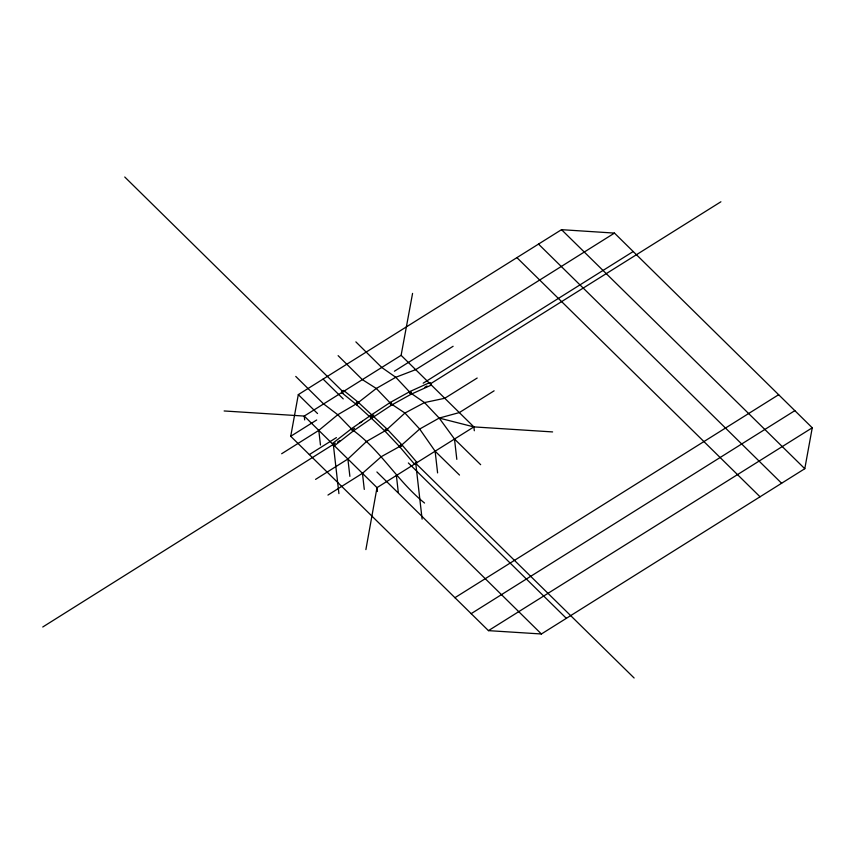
<?xml version="1.0" encoding="UTF-8"?>
<svg xmlns="http://www.w3.org/2000/svg" width="855" height="855" viewBox="0 0 855 855"><rect width="100%" height="100%" fill="white"/><g stroke="black" fill="none" stroke-linecap="round" stroke-linejoin="round"><path stroke-width="1.28" d="M409.748 391.643L390.222 402.481L370.846 415.274L351.576 428.612L353.339 430.963L351.512 428.633L352.228 430.247M352.26 430.086L351.597 428.601M365.887 549.605L377.002 487.639L473.873 426.902L552.608 431.925M290.721 436.285L298.31 394.615L561.521 229.674L614.467 233.094L812.25 427.789L804.79 468.711L541.407 633.983L488.451 630.637L290.721 436.285L316.692 419.987M224.138 410.966L304.241 416.075L401.113 355.327L412.57 293.393M373.539 416.994L391.772 404.96L390.201 402.513M351.523 428.697L332.435 443.531L334.241 445.872M353.201 431.027L372.491 417.689M390.137 402.534L390.19 403.25M315.57 479.388L347.899 459.017L366.645 441.383L386.139 430.204L404.939 413.04L424.508 402.577L444.771 398.27L477.186 378.028M327.957 495.066L362.456 473.328L381.309 456.656L400.835 445.829L419.677 429.039L439.192 418.074L459.317 412.58L494.115 390.821M281.658 453.738L318.797 430.386L337.768 414.728L357.23 403.346L376.296 388.459L395.78 377.279L415.669 369.649L453.107 346.286M42.75 627.004L335.352 443.136M353.318 430.973L334.262 445.872L332.499 443.521M295.745 376.424L323.618 403.923L337.768 414.728L352.41 429.809L354.547 428.334M371.647 416.492L373.795 415.07M394.412 371.22L614.467 233.094M309.339 454.582L336.421 437.6M360.105 422.755L362.36 421.333M423.193 383.19L633.181 251.541M337.65 442.003L339.809 440.646M424.839 387.336L426.987 385.979M720.904 201.78L430.215 383.959L473.873 426.902L474.311 430.749M454.892 597.72L778.67 394.7M471.148 613.666L794.851 410.646M812.25 427.789L488.451 630.637M391.686 405.014L411.212 394.176L430.888 385.284M409.812 391.579L429.552 382.634M410.486 392.905L424.508 402.577L439.192 418.074L473.873 426.902M343.988 390.682L358.224 402.256M342 392.873L356.246 404.447M352.41 429.809C380.56 450.072 397.596 481.344 424.54 503.039M358.245 402.299L387.155 429.167M356.225 404.404L369.681 416.674M370.632 417.529L385.113 431.251M338.12 355.648L362.37 379.631L376.296 388.459L390.959 403.742L404.939 413.04L419.677 429.039L435.12 451.194L459.498 475.059M561.521 229.674L804.79 468.711M538.5 244.081L781.62 483.267M516.88 257.601L760.063 496.808M401.113 355.327L429.306 383.061M439.192 418.074L454.497 439.043L480.66 464.693M634.121 677.994L415.754 463.346L422.113 519.145M323.094 379.096L343.229 398.9M408.369 462.961L566.341 618.315M124.755 177.006L342.043 390.842M298.31 394.615L317.547 413.553M376.895 471.971L541.407 633.983M355.872 341.882L381.747 367.479L395.78 377.279L409.62 391.985M387.197 429.199L401.903 444.835M385.071 431.209L399.766 446.834L414.622 464.318M401.957 444.857L416.877 462.373M390.853 404.362L390.308 403.507M370.856 415.915C374.084 418.437 371.134 413.927 370.899 415.99M454.497 439.043L456.816 459.359M435.12 451.194L437.6 472.901M396.378 475.487L398.28 492.224M377.44 491.497L377.002 487.639L304.241 416.075L304.69 419.923M362.456 473.328L364.283 489.413M347.899 459.017L349.877 476.353M333.354 444.696L338.922 493.624M318.797 430.386L320.465 445.028M342.994 392.99A1.486 0.994 -50.9 0 1 341.797 392.124A1.486 0.994 -50.9 0 1 343.272 390.479A1.486 0.994 -50.9 0 1 344.127 391.74M357.24 404.565A1.486 0.994 -50.9 0 1 356.022 403.752A1.486 0.994 -50.9 0 1 357.401 402.085A1.486 0.994 -50.9 0 1 358.416 403.122M357.155 404.468A1.464 0.876 -47.7 0 1 356.065 403.774A1.464 0.876 -47.7 0 1 357.476 402.171A1.464 0.876 -47.7 0 1 358.363 403.1M371.327 417.7A1.464 0.876 -47.7 0 1 370.664 417.571M371.294 417.668A1.464 0.834 -46.6 0 1 370.653 417.55M385.626 431.412A1.464 0.834 -46.6 0 1 385.124 430.215A1.464 0.834 -46.6 0 1 386.791 429.007A1.464 0.834 -46.6 0 1 387.059 430.364A1.464 0.695 -43.3 0 0 386.877 429.082A1.464 0.695 -43.3 0 0 385.178 430.279A1.464 0.695 -43.3 0 0 385.53 431.315M400.236 446.941A1.464 0.695 -43.3 0 1 399.884 445.904A1.464 0.695 -43.3 0 1 401.572 444.707A1.464 0.695 -43.3 0 1 401.679 445.915M400.065 446.876A1.486 0.556 -40.4 0 1 399.99 445.904A1.486 0.556 -40.4 0 1 401.732 444.782A1.486 0.556 -40.4 0 1 401.561 445.915M390.137 403.282A1.464 0.588 61 0 1 390.532 402.47A1.464 0.588 61 0 1 391.654 403.838A1.464 0.588 61 0 1 391.579 405.056M390.842 404.597A1.464 0.588 61 0 1 390.297 403.742M409.748 392.723A1.464 0.588 61 0 1 410.005 391.611A1.464 0.588 61 0 1 411.212 393.097A1.464 0.588 61 0 1 410.956 394.208M410.304 393.695A1.464 0.588 61 0 1 409.962 393.182M409.652 392.755A1.486 0.727 65.6 0 1 410.111 391.526A1.486 0.727 65.6 0 1 411.308 393.065A1.486 0.727 65.6 0 1 410.849 394.294M429.338 383.51A1.486 0.727 65.6 0 1 430.012 382.634A1.486 0.727 65.6 0 1 431.091 384.344A1.486 0.727 65.6 0 1 430.46 385.295M371.604 415.423A1.464 0.876 -47.7 0 0 370.471 417.155A1.464 0.834 -46.6 0 1 371.636 415.455A1.464 0.834 -46.6 0 1 372.823 415.904A1.464 0.876 -47.7 0 0 371.604 415.423M415.477 464.201A1.486 0.556 -40.4 0 0 416.887 462.384A1.486 0.556 -40.4 0 0 414.889 463.442A1.486 0.556 -40.4 0 0 415.477 464.201"/></g></svg>
